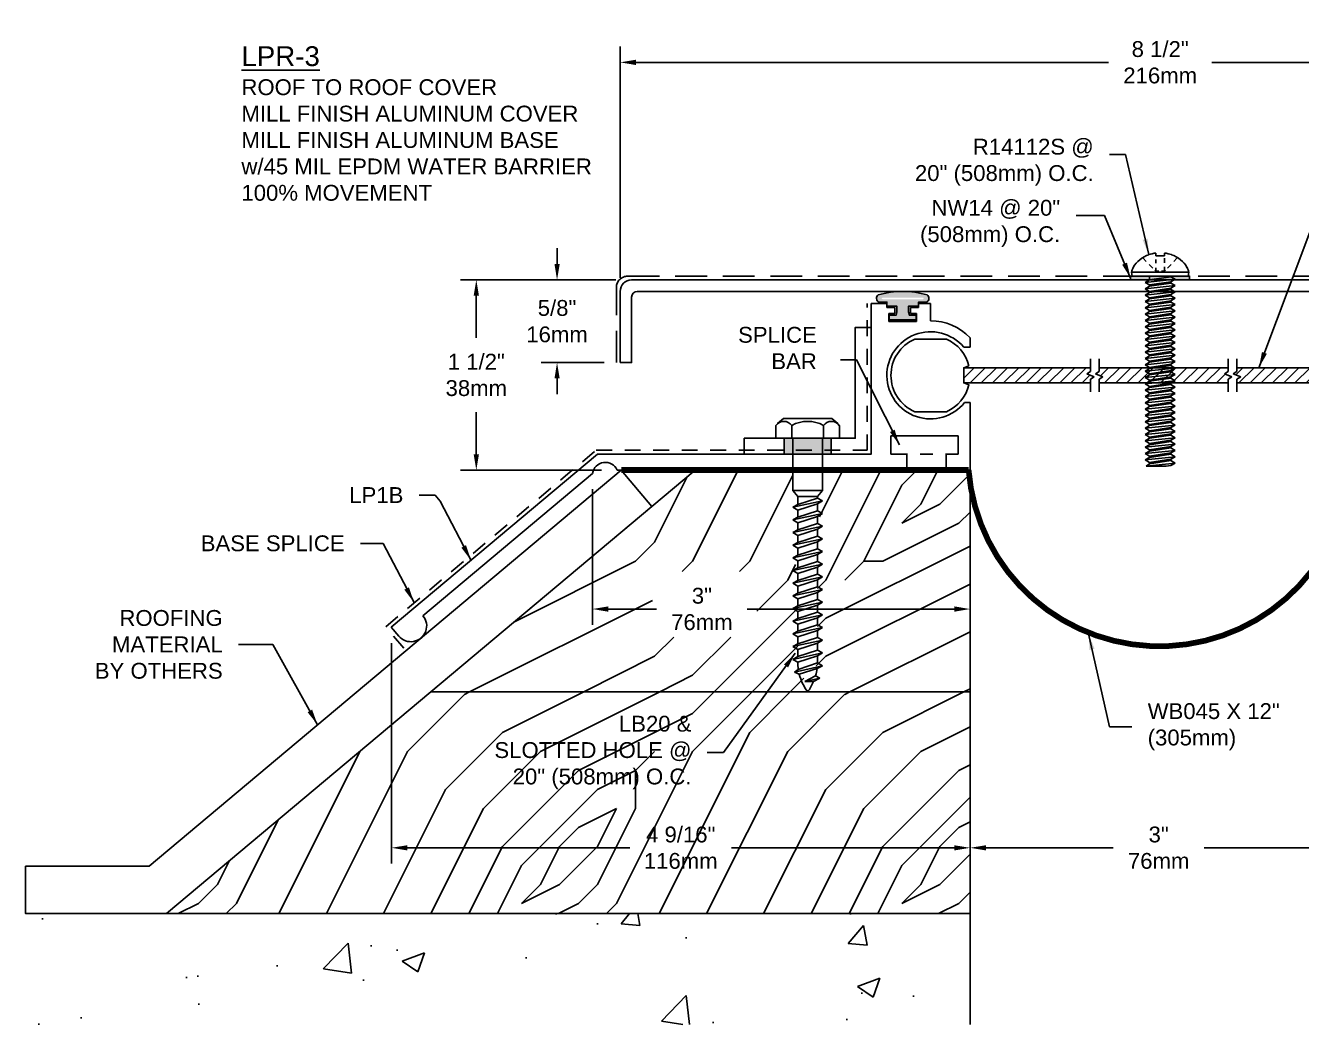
# Model space of a CAD drawing. Header units: inches. Extents: x -0.5 to 39, y 2.5 to 10.4.
# Drawn here: x -0.51 to 9.56, y 2.5 to 10.38 of the extents above; entities that cross this region are included whole.
import ezdxf

# ---------------------------------------------------------------- set-up
doc = ezdxf.new("R2010")
doc.units = ezdxf.units.IN
doc.header["$MEASUREMENT"] = 0
doc.linetypes.add('DASHED2', pattern=[0.375, 0.25, -0.125])
for name, color, linetype in [('ANCHORS', 4, 'Continuous'), ('CONDITIONS', 1, 'Continuous'), ('DIMENSIONS', 3, 'Continuous'), ('FILLERS', 2, 'Continuous'), ('METALS', 7, 'Continuous'), ('TEXT', 2, 'Continuous')]:
    doc.layers.add(name, color=color, linetype=linetype)
doc.styles.add('ARIAL', font='arial.ttf')
doc.dimstyles.new('Arial', dxfattribs={"dimtxt": 0.125, "dimasz": 0.125, "dimexe": 0.125, "dimexo": 0.125, "dimgap": 0.125, "dimtad": 0, "dimtih": 1, "dimtoh": 1, "dimdec": 4, "dimzin": 3, "dimdsep": 46, "dimlunit": 4, "dimtxsty": 'ARIAL', "dimcen": 0.125, "dimadec": 0, "dimazin": 0, "dimtfac": 1, "dimtdec": 4, "dimtofl": 0, "dimtmove": 0, "dimatfit": 3, "dimfxl": 0, "dimfrac": 2, "dimtolj": 1, "dimtzin": 0, "dimarcsym": 0})
pattern_1 = [(0, (0.1, 0.15), (3, 3), [0.15, -2.85]), (90, (1.3, 1.2), (-3, 3), [0.3, -2.7]), (45, (0.7, 0.9), (3e-16, 3), [0.2121, -0.6363, 0.2121, -0.4242, 1.485, -1.27294]), (45, (-0.05, 0), (3e-16, 3), [0.21213, -0.42426, 0.21213, -3.39412]), (45, (1, 0.3), (3e-16, 3), [0.2121, -4.0305]), (45, (1.3, 0.15), (3e-16, 3), [0.2121, -4.0305]), (45, (0.85, 0.45), (3e-16, 3), [0.2121, -4.0305]), (45, (0.7, 0.6), (3e-16, 3), [0.42426, -3.8184]), (45, (1.45, 2.85), (3e-16, 3), [0.4243, -3.8184]), (45, (0.4, 0.75), (3e-16, 3), [0.8485, -3.3941]), (45, (0.25, 0.9), (3e-16, 3), [0.8485, -3.3941]), (45, (2.2, 1.8), (3e-16, 3), [0.8485, -3.3941]), (45, (0.1, 1.2), (3e-16, 3), [0.6364, -3.60624]), (45, (-0.5, 1.65), (3e-16, 3), [0.6364, -3.60624]), (45, (-0.2, 1.35), (3e-16, 3), [0.6364, -3.60624]), (45, (1.75, 2.25), (3e-16, 3), [1.0607, -3.182]), (45, (1.45, 2.4), (3e-16, 3), [1.06066, -3.182]), (45, (1.75, 1.65), (3e-16, 3), [1.4849, -2.7577]), (26.565, (0.4, 0.45), (3, 1e-09), [0.3354, -6.3728]), (26.565, (1, 1.35), (3, 1e-09), [0.3354, -6.3728]), (26.565, (0.85, 1.05), (3, 1e-09), [0.3354, -6.3728]), (26.565, (0.25, 0.15), (3, 1e-09), [0.6708, -6.0374]), (26.565, (0.85, 1.5), (3, 1e-09), [1.00623, -5.702]), (26.565, (0.55, 1.65), (3, 1e-09), [1.34164, -5.36656]), (26.565, (0.25, 1.8), (3, 1e-09), [1.34164, -5.36656]), (26.565, (-0.2, 2.7), (3, 1e-09), [1.34164, -5.36656]), (26.565, (-0.2, 2.4), (3, 1e-09), [1.67705, -5.03115]), (26.565, (-0.05, 2.1), (3, 1e-09), [1.67705, -5.03115]), (63.435, (1, 0.9), (2e-10, 3), [0.3354, -6.3728]), (63.435, (0.55, 0.6), (2e-10, 3), [0.3354, -6.3728]), (63.435, (0.1, 0.15), (2e-10, 3), [0.6708, -6.0374]), (63.435, (1, 0.6), (2e-10, 3), [0.6708, -6.0374]), (63.435, (-0.2, 0), (2e-10, 3), [1.00623, -5.702]), (63.435, (-0.5, 0), (2e-10, 3), [1.34164, -5.36656]), (63.435, (2.2, 0.15), (2e-10, 3), [1.34164, -5.36656]), (63.435, (1.15, 0.45), (2e-10, 3), [1.34164, -5.36656]), (63.435, (1.75, 0.15), (2e-10, 3), [1.67705, -5.03115]), (63.435, (1.45, 0.3), (2e-10, 3), [1.67705, -5.03115])]

# ---------------------------------------------------------------- blocks, each defined once
blk = doc.blocks.new('*D0')
at = {"layer": 'Defpoints', "color": 0}
for p in [(4.27, 8.372), (3.045, 6.872), (4.157, 6.872)]:
    blk.add_point(p, dxfattribs=at)
at = {"layer": 'DIMENSIONS', "color": 0, "lineweight": -2}
for p, q in [((4.145, 8.372), (2.92, 8.372)), ((3.045, 8.247), (3.045, 7.916)), ((3.045, 6.997), (3.045, 7.328)), ((4.032, 6.872), (2.92, 6.872))]:
    blk.add_line(p, q, dxfattribs=at)
at = {"layer": 'DIMENSIONS', "color": 0}
for points in [[(3.024, 8.247), (3.066, 8.247), (3.045, 8.372)], [(3.024, 6.997), (3.066, 6.997), (3.045, 6.872)]]:
    blk.add_solid(points, dxfattribs=at)
at = {"layer": 'DIMENSIONS', "color": 0, "insert": (3.045, 7.622), "char_height": 0.125, "attachment_point": 5, "style": 'ARIAL'}
blk.add_mtext('\\A1;1 1/2"\\P38mm', dxfattribs=at)
blk = doc.blocks.new('*D1')
at = {"layer": 'Defpoints', "color": 0}
for p in [(4.27, 8.372), (3.682, 7.72), (4.18, 7.72)]:
    blk.add_point(p, dxfattribs=at)
at = {"layer": 'DIMENSIONS', "color": 0, "lineweight": -2}
for p, q in [((3.682, 8.497), (3.682, 8.622)), ((4.145, 8.372), (3.557, 8.372)), ((4.055, 7.72), (3.557, 7.72)), ((3.682, 7.595), (3.682, 7.47))]:
    blk.add_line(p, q, dxfattribs=at)
at = {"layer": 'DIMENSIONS', "color": 0}
for points in [[(3.662, 8.497), (3.703, 8.497), (3.682, 8.372)], [(3.662, 7.595), (3.703, 7.595), (3.682, 7.72)]]:
    blk.add_solid(points, dxfattribs=at)
at = {"layer": 'DIMENSIONS', "color": 0, "insert": (3.682, 8.046), "char_height": 0.125, "attachment_point": 5, "style": 'ARIAL'}
blk.add_mtext('\\A1;5/8"\\P16mm', dxfattribs=at)
blk = doc.blocks.new('*D2')
at = {"layer": 'Defpoints', "color": 0}
for p in [(9.941, 3.891), (6.941, 3.54), (9.941, 3.54)]:
    blk.add_point(p, dxfattribs=at)
at = {"layer": 'DIMENSIONS', "color": 0, "lineweight": -2}
for p, q in [((6.941, 3.665), (6.941, 4.016)), ((9.941, 3.665), (9.941, 4.016)), ((7.066, 3.891), (8.071, 3.891)), ((9.816, 3.891), (8.787, 3.891))]:
    blk.add_line(p, q, dxfattribs=at)
at = {"layer": 'DIMENSIONS', "color": 0}
for points in [[(7.066, 3.911), (7.066, 3.87), (6.941, 3.891)], [(9.816, 3.911), (9.816, 3.87), (9.941, 3.891)]]:
    blk.add_solid(points, dxfattribs=at)
at = {"layer": 'DIMENSIONS', "color": 0, "insert": (8.429, 3.891), "char_height": 0.125, "attachment_point": 5, "style": 'ARIAL'}
blk.add_mtext('\\A1;3"\\P76mm', dxfattribs=at)
blk = doc.blocks.new('NW14')
blk.add_hatch(color=256).paths.add_polyline_path([(0.2325, -0.03), (0.2325, 0), (-0.2325, 0), (-0.2325, -0.03)])
blk.add_lwpolyline([(-0.2325, -0.03), (0.2325, -0.03), (0.2325, 0), (-0.2325, 0)], close=True)
blk = doc.blocks.new('LB20')
for p, q in [((-0.25, 0.102), (-0.25, 0)), ((-0.19, 0.156), (-0.238, 0.116)), ((-0.19, 0.156), (0.19, 0.156)), ((-0.125, 0), (-0.125, 0.102)), ((0.125, 0), (0.125, 0.102)), ((0.19, 0.156), (0.238, 0.116)), ((0.25, 0.102), (0.25, 0)), ((-0.25, 0), (0.25, 0)), ((-0.117, -0.412), (-0.117, 0)), ((0.117, -0.412), (0.117, 0)), ((-0.078, -0.458), (-0.117, -0.412)), ((0.117, -0.412), (-0.117, -0.412)), ((0.117, -0.494), (-0.117, -0.544)), ((-0.078, -0.521), (-0.078, -0.458)), ((-0.078, -0.458), (0.078, -0.458)), ((-0.078, -0.521), (0.078, -0.471)), ((0.078, -0.458), (0.117, -0.412)), ((0.078, -0.471), (0.078, -0.458)), ((0.117, -0.494), (0.078, -0.471)), ((0.117, -0.494), (0.078, -0.516)), ((-0.117, -0.544), (-0.078, -0.521)), ((-0.117, -0.544), (-0.078, -0.566)), ((0.117, -0.594), (-0.117, -0.644)), ((-0.078, -0.566), (0.078, -0.516)), ((-0.078, -0.621), (-0.078, -0.566)), ((-0.078, -0.621), (0.078, -0.571)), ((0.078, -0.571), (0.078, -0.516)), ((0.117, -0.594), (0.078, -0.571)), ((0.117, -0.594), (0.078, -0.616)), ((-0.117, -0.644), (-0.078, -0.621)), ((-0.117, -0.644), (-0.078, -0.666)), ((0.117, -0.694), (-0.117, -0.744)), ((-0.078, -0.666), (0.078, -0.616)), ((-0.078, -0.721), (-0.078, -0.666)), ((-0.078, -0.721), (0.078, -0.671)), ((0.078, -0.671), (0.078, -0.616)), ((0.117, -0.694), (0.078, -0.671)), ((0.117, -0.694), (0.078, -0.716)), ((-0.117, -0.744), (-0.078, -0.721)), ((-0.117, -0.744), (-0.078, -0.766)), ((0.117, -0.794), (-0.117, -0.844)), ((-0.078, -0.766), (0.078, -0.716)), ((-0.078, -0.821), (-0.078, -0.766)), ((-0.078, -0.821), (0.078, -0.771)), ((0.078, -0.771), (0.078, -0.716)), ((0.117, -0.794), (0.078, -0.771)), ((0.117, -0.794), (0.078, -0.816)), ((-0.117, -0.844), (-0.078, -0.821)), ((-0.117, -0.844), (-0.078, -0.866)), ((0.117, -0.894), (-0.117, -0.944)), ((-0.078, -0.866), (0.078, -0.816)), ((-0.078, -0.921), (-0.078, -0.866)), ((-0.078, -0.921), (0.078, -0.871)), ((0.078, -0.871), (0.078, -0.816)), ((0.117, -0.894), (0.078, -0.871)), ((0.117, -0.894), (0.078, -0.916)), ((-0.117, -0.944), (-0.078, -0.921)), ((-0.117, -0.944), (-0.078, -0.966)), ((0.117, -0.994), (-0.117, -1.044)), ((-0.078, -0.966), (0.078, -0.916)), ((-0.078, -1.021), (-0.078, -0.966)), ((-0.078, -1.021), (0.078, -0.971)), ((0.078, -0.971), (0.078, -0.916)), ((0.117, -0.994), (0.078, -0.971)), ((0.117, -0.994), (0.078, -1.016)), ((-0.117, -1.044), (-0.078, -1.021)), ((-0.117, -1.044), (-0.078, -1.066)), ((0.117, -1.094), (-0.117, -1.144)), ((-0.078, -1.066), (0.078, -1.016)), ((-0.078, -1.121), (-0.078, -1.066)), ((-0.078, -1.121), (0.078, -1.071)), ((0.078, -1.071), (0.078, -1.016)), ((0.117, -1.094), (0.078, -1.071)), ((0.117, -1.094), (0.078, -1.116)), ((-0.117, -1.144), (-0.078, -1.121)), ((-0.117, -1.144), (-0.078, -1.166)), ((0.117, -1.194), (-0.117, -1.244)), ((-0.078, -1.166), (0.078, -1.116)), ((-0.078, -1.221), (-0.078, -1.166)), ((-0.078, -1.221), (0.078, -1.171)), ((0.078, -1.171), (0.078, -1.116)), ((0.117, -1.194), (0.078, -1.171)), ((0.117, -1.194), (0.078, -1.216)), ((-0.117, -1.244), (-0.078, -1.221)), ((-0.117, -1.244), (-0.078, -1.266)), ((0.117, -1.294), (-0.117, -1.344)), ((-0.078, -1.266), (0.078, -1.216)), ((-0.078, -1.321), (-0.078, -1.266)), ((-0.078, -1.321), (0.078, -1.271)), ((0.078, -1.271), (0.078, -1.216)), ((0.117, -1.294), (0.078, -1.271)), ((0.117, -1.294), (0.078, -1.316)), ((-0.117, -1.344), (-0.078, -1.321)), ((-0.117, -1.344), (-0.078, -1.366)), ((0.117, -1.394), (-0.117, -1.444)), ((-0.078, -1.366), (0.078, -1.316)), ((-0.078, -1.421), (-0.078, -1.366)), ((-0.078, -1.421), (0.078, -1.371)), ((0.078, -1.371), (0.078, -1.316)), ((0.117, -1.394), (0.078, -1.371)), ((0.117, -1.394), (0.078, -1.416)), ((-0.117, -1.444), (-0.078, -1.421)), ((-0.117, -1.444), (-0.078, -1.466)), ((0.117, -1.494), (-0.117, -1.544)), ((-0.078, -1.466), (0.078, -1.416)), ((-0.078, -1.521), (-0.078, -1.466)), ((-0.078, -1.521), (0.078, -1.471)), ((0.078, -1.471), (0.078, -1.416)), ((0.117, -1.494), (0.078, -1.471)), ((0.117, -1.494), (0.078, -1.516)), ((-0.117, -1.544), (-0.078, -1.521)), ((-0.117, -1.544), (-0.078, -1.566)), ((0.117, -1.594), (-0.117, -1.644)), ((-0.078, -1.566), (0.078, -1.516)), ((-0.078, -1.621), (-0.078, -1.566)), ((-0.078, -1.621), (0.078, -1.571)), ((0.078, -1.571), (0.078, -1.516)), ((0.117, -1.594), (0.078, -1.571)), ((0.117, -1.594), (0.078, -1.616)), ((-0.117, -1.644), (-0.078, -1.621)), ((-0.117, -1.644), (-0.078, -1.666)), ((0.117, -1.694), (-0.117, -1.744)), ((-0.078, -1.666), (0.078, -1.616)), ((-0.078, -1.721), (-0.078, -1.666)), ((-0.078, -1.721), (0.078, -1.671)), ((0.078, -1.671), (0.078, -1.616)), ((0.117, -1.694), (0.078, -1.671)), ((0.117, -1.694), (0.078, -1.716)), ((-0.117, -1.744), (-0.078, -1.721)), ((-0.117, -1.744), (-0.078, -1.766)), ((0.117, -1.794), (-0.105, -1.844)), ((-0.078, -1.766), (0.078, -1.716)), ((-0.074, -1.823), (0.078, -1.771)), ((0.117, -1.794), (0.075, -1.817)), ((0.078, -1.766), (0.078, -1.716)), ((0.117, -1.794), (0.078, -1.771)), ((-0.105, -1.844), (-0.074, -1.823)), ((-0.105, -1.844), (-0.066, -1.862)), ((-0.066, -1.862), (0.075, -1.817)), ((-0.022, -1.918), (0.063, -1.874)), ((0.096, -1.893), (-0.022, -1.918)), ((0.096, -1.893), (0.047, -1.92)), ((0.096, -1.893), (0.063, -1.874)), ((-0.022, -1.918), (0.047, -1.92))]:
    blk.add_line(p, q)
for centre, radius, start, end in [((-0.188, 0.057), 0.077, 35.7751, 144.2249), ((0, -0.126), 0.26, 61.2813, 118.7187), ((0.187, 0.057), 0.077, 35.7751, 144.2249), ((0.311, -1.766), 0.389, 180, 188.3837), ((-0.311, -1.766), 0.389, 359.2771, 0), ((0.311, -1.766), 0.389, 194.3207, 216.9667), ((-0.311, -1.766), 0.389, 343.9655, 352.4485), ((-0.311, -1.766), 0.389, 323.0333, 336.7752)]:
    blk.add_arc(centre, radius, start, end)
blk = doc.blocks.new('A$CD336')
for p, q in [((3.921, 2.673), (3.796, 2.673)), ((3.796, 2.673), (3.796, 1.485)), ((3.921, 2.673), (3.921, 2.642)), ((3.983, 2.642), (3.921, 2.642)), ((3.983, 2.642), (3.983, 2.595)), ((4.108, 2.642), (4.108, 2.595)), ((4.171, 2.642), (4.108, 2.642)), ((4.171, 2.673), (4.171, 2.642)), ((4.265, 2.673), (4.171, 2.673)), ((4.265, 2.538), (4.265, 2.673)), ((3.983, 2.595), (3.937, 2.595)), ((3.937, 2.595), (3.937, 2.533)), ((4.155, 2.533), (3.937, 2.533)), ((4.155, 2.595), (4.108, 2.595)), ((4.155, 2.595), (4.155, 2.533)), ((4.527, 2.33), (4.577, 2.33)), ((4.577, 2.33), (4.577, 2.404)), ((4.534, 1.893), (4.577, 1.893)), ((4.577, 1.36), (4.577, 1.893)), ((3.953, 1.485), (3.953, 1.63)), ((3.953, 1.63), (4.484, 1.63)), ((4.484, 1.485), (4.484, 1.63)), ((0.011, 0.119), (1.639, 1.485)), ((1.639, 1.485), (3.796, 1.485)), ((3.953, 1.485), (4.078, 1.485)), ((4.078, 1.36), (4.078, 1.485)), ((4.389, 1.485), (4.484, 1.485)), ((4.389, 1.36), (4.389, 1.485)), ((0.26, 0.21), (1.598, 1.333)), ((1.794, 1.36), (4.078, 1.36)), ((4.389, 1.36), (4.577, 1.36)), ((0.011, 0.119), (0.069, 0.05))]:
    blk.add_line(p, q)
for centre, radius, start, end in [((4.265, 2.107), 0.431, 43.6228, 90), ((4.265, 2.107), 0.344, 40.4102, 321.5309), ((1.7, 1.317), 0.103, 24.6753, 170.7749), ((0.165, 0.13), 0.125, 220, 40)]:
    blk.add_arc(centre, radius, start, end)
blk = doc.blocks.new('LP1B')
blk.add_blockref('A$CD336', (-4.265, -2.107))
blk = doc.blocks.new('SA18')
blk.add_lwpolyline([(-1, 0.125), (-0.125, 0.125), (-0.125, 1), (0, 1), (0, 0), (-1, 0)], close=True)
blk = doc.blocks.new('*D8')
at = {"layer": 'Defpoints', "color": 0}
for p in [(2.375, 5.631), (6.941, 4.21), (6.941, 3.891)]:
    blk.add_point(p, dxfattribs=at)
at = {"layer": 'DIMENSIONS', "color": 0, "lineweight": -2}
for p, q in [((2.375, 5.506), (2.375, 3.766)), ((6.941, 4.085), (6.941, 3.766)), ((2.5, 3.891), (4.257, 3.891)), ((6.816, 3.891), (5.059, 3.891))]:
    blk.add_line(p, q, dxfattribs=at)
at = {"layer": 'DIMENSIONS', "color": 0}
for points in [[(2.5, 3.911), (2.5, 3.87), (2.375, 3.891)], [(6.816, 3.911), (6.816, 3.87), (6.941, 3.891)]]:
    blk.add_solid(points, dxfattribs=at)
at = {"layer": 'DIMENSIONS', "color": 0, "insert": (4.658, 3.891), "char_height": 0.125, "attachment_point": 5, "style": 'ARIAL'}
blk.add_mtext('\\A1;4 9/16"\\P116mm', dxfattribs=at)
blk = doc.blocks.new('*D11')
at = {"layer": 'Defpoints', "color": 0}
for p in [(6.941, 6.872), (3.962, 6.846), (6.941, 5.775)]:
    blk.add_point(p, dxfattribs=at)
at = {"layer": 'DIMENSIONS', "color": 0, "lineweight": -2}
for p, q in [((6.941, 6.747), (6.941, 5.65)), ((3.962, 6.721), (3.962, 5.65)), ((4.087, 5.775), (4.467, 5.775)), ((6.816, 5.775), (5.183, 5.775))]:
    blk.add_line(p, q, dxfattribs=at)
at = {"layer": 'DIMENSIONS', "color": 0}
for points in [[(4.087, 5.796), (4.087, 5.754), (3.962, 5.775)], [(6.816, 5.796), (6.816, 5.754), (6.941, 5.775)]]:
    blk.add_solid(points, dxfattribs=at)
at = {"layer": 'DIMENSIONS', "color": 0, "insert": (4.825, 5.775), "char_height": 0.125, "attachment_point": 5, "style": 'ARIAL'}
blk.add_mtext('\\A1;3"\\P76mm', dxfattribs=at)
blk = doc.blocks.new('*D15')
at = {"layer": 'Defpoints', "color": 0}
for p in [(12.68, 10.089), (4.18, 8.265), (12.68, 8.212)]:
    blk.add_point(p, dxfattribs=at)
at = {"layer": 'DIMENSIONS', "color": 0, "lineweight": -2}
for p, q in [((4.18, 8.39), (4.18, 10.214)), ((12.68, 8.337), (12.68, 10.214)), ((4.305, 10.089), (8.033, 10.089)), ((12.555, 10.089), (8.849, 10.089))]:
    blk.add_line(p, q, dxfattribs=at)
at = {"layer": 'DIMENSIONS', "color": 0}
for points in [[(4.305, 10.11), (4.305, 10.068), (4.18, 10.089)], [(12.555, 10.11), (12.555, 10.068), (12.68, 10.089)]]:
    blk.add_solid(points, dxfattribs=at)
at = {"layer": 'DIMENSIONS', "color": 0, "insert": (8.441, 10.089), "char_height": 0.125, "attachment_point": 5, "style": 'ARIAL'}
blk.add_mtext('\\A1;8 1/2"\\P216mm', dxfattribs=at)
blk = doc.blocks.new('V3RforCM')
h = blk.add_hatch(color=256)
h.paths.add_polyline_path([(6.209, 8.255, 0.579646), (6.213, 8.198), (6.276, 8.198), (6.276, 8.167), (6.355, 8.167), (6.355, 8.12), (6.349, 8.094), (6.294, 8.094), (6.294, 8.059), (6.509, 8.059), (6.509, 8.094), (6.454, 8.094), (6.448, 8.12), (6.448, 8.167), (6.526, 8.167), (6.526, 8.198), (6.59, 8.198, 0.579646), (6.594, 8.255, 0.144656)])
edge = h.paths.add_edge_path(flags=16)
edge.add_spline(control_points=[(6.246, 8.22), (6.245, 8.22), (6.2, 8.241), (6.298, 8.232), (6.401, 8.233)], knot_values=[0.028497, 0.028497, 0.028497, 0.028497, 0.032831, 0.201023, 0.201023, 0.201023, 0.201023], degree=3, periodic=0)
edge.add_spline(control_points=[(6.401, 8.233), (6.505, 8.232), (6.603, 8.241), (6.558, 8.22), (6.557, 8.22)], knot_values=[0.028497, 0.028497, 0.028497, 0.028497, 0.196688, 0.201023, 0.201023, 0.201023, 0.201023], degree=3, periodic=0)
edge.add_line((6.557, 8.22), (6.246, 8.22))
blk.add_lwpolyline([(6.594, 8.255, 0.144656), (6.209, 8.255, 0.579646), (6.213, 8.198), (6.276, 8.198), (6.276, 8.167), (6.355, 8.167), (6.355, 8.12), (6.349, 8.094), (6.294, 8.094), (6.294, 8.059), (6.509, 8.059), (6.509, 8.094), (6.454, 8.094), (6.448, 8.12), (6.448, 8.167), (6.526, 8.167), (6.526, 8.198), (6.59, 8.198, 0.579646)], format="xyb", close=True)
blk = doc.blocks.new('SB8')
h = blk.add_hatch()
h.set_pattern_fill('ANSI31', color=256, scale=0.5, style=0)
h.paths.add_polyline_path([(10.933, 12.34), (10.933, 12.46), (9.547, 12.46), (9.547, 12.43), (9.518, 12.411), (9.576, 12.389), (9.547, 12.37), (9.547, 12.34)])
h.paths.add_polyline_path([(8.46, 12.46), (8.46, 12.43), (8.431, 12.411), (8.489, 12.389), (8.46, 12.37), (8.46, 12.34), (9.477, 12.34), (9.477, 12.37), (9.506, 12.389), (9.448, 12.411), (9.477, 12.43), (9.477, 12.46)])
h.paths.add_polyline_path([(8.361, 12.411), (8.39, 12.43), (8.39, 12.46), (7.391, 12.46), (7.391, 12.34), (8.39, 12.34), (8.39, 12.37), (8.419, 12.389)])
for p, q in [((8.39, 12.53), (8.39, 12.43)), ((8.46, 12.53), (8.46, 12.43)), ((9.477, 12.53), (9.477, 12.43)), ((9.547, 12.53), (9.547, 12.43)), ((8.39, 12.43), (8.361, 12.411)), ((8.419, 12.389), (8.361, 12.411)), ((8.39, 12.37), (8.419, 12.389)), ((8.46, 12.43), (8.431, 12.411)), ((8.489, 12.389), (8.431, 12.411)), ((8.46, 12.37), (8.489, 12.389)), ((9.477, 12.43), (9.448, 12.411)), ((9.506, 12.389), (9.448, 12.411)), ((9.477, 12.37), (9.506, 12.389)), ((9.547, 12.43), (9.518, 12.411)), ((9.576, 12.389), (9.518, 12.411)), ((9.547, 12.37), (9.576, 12.389)), ((8.39, 12.37), (8.39, 12.27)), ((8.46, 12.37), (8.46, 12.27)), ((9.477, 12.37), (9.477, 12.27)), ((9.547, 12.37), (9.547, 12.27))]:
    blk.add_line(p, q)
for points in [[(7.432, 12.474, 0.233897), (7.254, 12.686), (7.004, 12.686, 0.654654), (7.004, 12.113), (7.254, 12.113, 0.233897), (7.432, 12.325), (7.391, 12.34), (7.391, 12.46)], [(10.933, 12.474), (10.425, 12.474, -0.233897), (10.604, 12.686), (10.854, 12.686, -0.654654), (10.854, 12.113), (10.604, 12.113, -0.233897), (10.425, 12.325), (10.933, 12.325)]]:
    blk.add_lwpolyline(points, format="xyb", close=True)
for points in [[(7.391, 12.46), (8.39, 12.46)], [(8.46, 12.46), (9.477, 12.46)], [(9.547, 12.46), (10.933, 12.46), (10.933, 12.34), (9.547, 12.34)], [(8.39, 12.34), (7.391, 12.34)], [(9.477, 12.34), (8.46, 12.34)]]:
    blk.add_lwpolyline(points)
blk = doc.blocks.new('R14112')
for p, q in [((-0.109, 0.116), (-0.133, 0.141)), ((-0.034, 0.161), (-0.034, 0.182)), ((-0.034, 0.161), (0.034, 0.161)), ((-0.034, 0.103), (-0.034, 0.131)), ((0.034, 0.161), (0.034, 0.182)), ((0.034, 0.106), (0.034, 0.142)), ((0.109, 0.116), (0.133, 0.141)), ((-0.226, 0.031), (0.226, 0.031)), ((-0.226, 0.031), (-0.22, 0)), ((-0.22, 0), (0.22, 0)), ((-0.057, 0.062), (-0.086, 0.092)), ((-0.085, 0), (-0.085, -0.03)), ((-0.034, 0.038), (-0.042, 0.046)), ((-0.034, 0.038), (-0.034, 0.065)), ((-0.034, 0.038), (-0.01, 0.038)), ((0.01, 0.038), (0.034, 0.038)), ((0.034, 0.038), (0.034, 0.073)), ((0.034, 0.038), (0.042, 0.046)), ((0.057, 0.062), (0.086, 0.092)), ((0.085, 0), (0.085, -0.005)), ((0.226, 0.031), (0.22, 0)), ((-0.119, -0.05), (0.119, -0.025)), ((-0.119, -0.05), (-0.085, -0.03)), ((-0.119, -0.05), (-0.085, -0.07)), ((-0.119, -0.1), (0.119, -0.075)), ((-0.119, -0.1), (-0.085, -0.08)), ((-0.119, -0.1), (-0.085, -0.12)), ((-0.085, -0.03), (0.085, -0.005)), ((-0.085, -0.07), (0.085, -0.045)), ((-0.085, -0.08), (0.085, -0.055)), ((-0.085, -0.07), (-0.085, -0.08)), ((-0.085, -0.12), (0.085, -0.095)), ((0.119, -0.025), (0.085, -0.005)), ((0.119, -0.025), (0.085, -0.045)), ((0.085, -0.045), (0.085, -0.055)), ((0.119, -0.075), (0.085, -0.055)), ((0.119, -0.075), (0.085, -0.095)), ((0.085, -0.095), (0.085, -0.105)), ((-0.119, -0.15), (0.119, -0.125)), ((-0.119, -0.15), (-0.085, -0.13)), ((-0.119, -0.15), (-0.085, -0.17)), ((-0.119, -0.2), (0.119, -0.175)), ((-0.119, -0.2), (-0.085, -0.18)), ((-0.119, -0.2), (-0.085, -0.22)), ((-0.085, -0.13), (0.085, -0.105)), ((-0.085, -0.12), (-0.085, -0.13)), ((-0.085, -0.17), (0.085, -0.145)), ((-0.085, -0.18), (0.085, -0.155)), ((-0.085, -0.17), (-0.085, -0.18)), ((-0.085, -0.22), (0.085, -0.195)), ((0.119, -0.125), (0.085, -0.105)), ((0.119, -0.125), (0.085, -0.145)), ((0.085, -0.145), (0.085, -0.155)), ((0.119, -0.175), (0.085, -0.155)), ((0.119, -0.175), (0.085, -0.195)), ((0.085, -0.195), (0.085, -0.205)), ((-0.119, -0.25), (0.119, -0.225)), ((-0.119, -0.25), (-0.085, -0.23)), ((-0.119, -0.25), (-0.085, -0.27)), ((-0.119, -0.3), (0.119, -0.275)), ((-0.119, -0.3), (-0.085, -0.28)), ((-0.119, -0.3), (-0.085, -0.32)), ((-0.085, -0.23), (0.085, -0.205)), ((-0.085, -0.22), (-0.085, -0.23)), ((-0.085, -0.27), (0.085, -0.245)), ((-0.085, -0.28), (0.085, -0.255)), ((-0.085, -0.27), (-0.085, -0.28)), ((-0.085, -0.32), (0.085, -0.295)), ((0.119, -0.225), (0.085, -0.205)), ((0.119, -0.225), (0.085, -0.245)), ((0.085, -0.245), (0.085, -0.255)), ((0.119, -0.275), (0.085, -0.255)), ((0.119, -0.275), (0.085, -0.295)), ((0.085, -0.295), (0.085, -0.305)), ((-0.119, -0.35), (0.119, -0.325)), ((-0.119, -0.35), (-0.085, -0.33)), ((-0.119, -0.35), (-0.085, -0.37)), ((-0.119, -0.4), (0.119, -0.375)), ((-0.119, -0.4), (-0.085, -0.38)), ((-0.119, -0.4), (-0.085, -0.42)), ((-0.085, -0.33), (0.085, -0.305)), ((-0.085, -0.32), (-0.085, -0.33)), ((-0.085, -0.37), (0.085, -0.345)), ((-0.085, -0.38), (0.085, -0.355)), ((-0.085, -0.37), (-0.085, -0.38)), ((-0.085, -0.42), (0.085, -0.395)), ((0.119, -0.325), (0.085, -0.305)), ((0.119, -0.325), (0.085, -0.345)), ((0.085, -0.345), (0.085, -0.355)), ((0.119, -0.375), (0.085, -0.355)), ((0.119, -0.375), (0.085, -0.395)), ((0.085, -0.395), (0.085, -0.405)), ((-0.119, -0.45), (0.119, -0.425)), ((-0.119, -0.45), (-0.085, -0.43)), ((-0.119, -0.45), (-0.085, -0.47)), ((-0.119, -0.5), (0.119, -0.475)), ((-0.119, -0.5), (-0.085, -0.48)), ((-0.119, -0.5), (-0.085, -0.52)), ((-0.085, -0.43), (0.085, -0.405)), ((-0.085, -0.42), (-0.085, -0.43)), ((-0.085, -0.47), (0.085, -0.445)), ((-0.085, -0.48), (0.085, -0.455)), ((-0.085, -0.47), (-0.085, -0.48)), ((-0.085, -0.52), (0.085, -0.495)), ((0.119, -0.425), (0.085, -0.405)), ((0.119, -0.425), (0.085, -0.445)), ((0.085, -0.445), (0.085, -0.455)), ((0.119, -0.475), (0.085, -0.455)), ((0.119, -0.475), (0.085, -0.495)), ((0.085, -0.495), (0.085, -0.505)), ((-0.119, -0.55), (0.119, -0.525)), ((-0.119, -0.55), (-0.085, -0.53)), ((-0.119, -0.55), (-0.085, -0.57)), ((-0.119, -0.6), (0.119, -0.575)), ((-0.119, -0.6), (-0.085, -0.58)), ((-0.119, -0.6), (-0.085, -0.62)), ((-0.085, -0.53), (0.085, -0.505)), ((-0.085, -0.52), (-0.085, -0.53)), ((-0.085, -0.57), (0.085, -0.545)), ((-0.085, -0.58), (0.085, -0.555)), ((-0.085, -0.57), (-0.085, -0.58)), ((-0.085, -0.62), (0.085, -0.595)), ((0.119, -0.525), (0.085, -0.505)), ((0.119, -0.525), (0.085, -0.545)), ((0.085, -0.545), (0.085, -0.555)), ((0.119, -0.575), (0.085, -0.555)), ((0.119, -0.575), (0.085, -0.595)), ((0.085, -0.595), (0.085, -0.605)), ((-0.119, -0.65), (0.119, -0.625)), ((-0.119, -0.65), (-0.085, -0.63)), ((-0.119, -0.65), (-0.085, -0.67)), ((-0.119, -0.7), (0.119, -0.675)), ((-0.119, -0.7), (-0.085, -0.68)), ((-0.119, -0.7), (-0.085, -0.72)), ((-0.085, -0.63), (0.085, -0.605)), ((-0.085, -0.62), (-0.085, -0.63)), ((-0.085, -0.67), (0.085, -0.645)), ((-0.085, -0.68), (0.085, -0.655)), ((-0.085, -0.67), (-0.085, -0.68)), ((-0.085, -0.72), (0.085, -0.695)), ((0.119, -0.625), (0.085, -0.605)), ((0.119, -0.625), (0.085, -0.645)), ((0.085, -0.645), (0.085, -0.655)), ((0.119, -0.675), (0.085, -0.655)), ((0.119, -0.675), (0.085, -0.695)), ((0.085, -0.695), (0.085, -0.705)), ((-0.119, -0.75), (0.119, -0.725)), ((-0.119, -0.75), (-0.085, -0.73)), ((-0.119, -0.75), (-0.085, -0.77)), ((-0.119, -0.8), (0.119, -0.775)), ((-0.119, -0.8), (-0.085, -0.78)), ((-0.119, -0.8), (-0.085, -0.82)), ((-0.085, -0.73), (0.085, -0.705)), ((-0.085, -0.72), (-0.085, -0.73)), ((-0.085, -0.77), (0.085, -0.745)), ((-0.085, -0.78), (0.085, -0.755)), ((-0.085, -0.77), (-0.085, -0.78)), ((-0.085, -0.82), (0.085, -0.795)), ((-0.085, -0.83), (0.085, -0.805)), ((0.119, -0.725), (0.085, -0.705)), ((0.119, -0.725), (0.085, -0.745)), ((0.085, -0.745), (0.085, -0.755)), ((0.119, -0.775), (0.085, -0.755)), ((0.119, -0.775), (0.085, -0.795)), ((0.085, -0.795), (0.085, -0.805)), ((0.119, -0.825), (0.085, -0.805)), ((-0.119, -0.85), (0.119, -0.825)), ((-0.119, -0.85), (-0.085, -0.83)), ((-0.119, -0.85), (-0.085, -0.87)), ((-0.119, -0.9), (0.119, -0.875)), ((-0.119, -0.9), (-0.085, -0.88)), ((-0.119, -0.9), (-0.085, -0.92)), ((-0.085, -0.82), (-0.085, -0.83)), ((-0.085, -0.87), (0.085, -0.845)), ((-0.085, -0.88), (0.085, -0.855)), ((-0.085, -0.87), (-0.085, -0.88)), ((-0.085, -0.92), (0.085, -0.895)), ((-0.085, -0.93), (0.085, -0.905)), ((0.119, -0.825), (0.085, -0.845)), ((0.085, -0.845), (0.085, -0.855)), ((0.119, -0.875), (0.085, -0.855)), ((0.119, -0.875), (0.085, -0.895)), ((0.085, -0.895), (0.085, -0.905)), ((0.119, -0.925), (0.085, -0.905)), ((-0.119, -0.95), (0.119, -0.925)), ((-0.119, -0.95), (-0.085, -0.93)), ((-0.119, -0.95), (-0.085, -0.97)), ((-0.119, -1), (0.119, -0.975)), ((-0.119, -1), (-0.085, -0.98)), ((-0.119, -1), (-0.085, -1.02)), ((-0.085, -0.92), (-0.085, -0.93)), ((-0.085, -0.97), (0.085, -0.945)), ((-0.085, -0.98), (0.085, -0.955)), ((-0.085, -0.97), (-0.085, -0.98)), ((-0.085, -1.02), (0.085, -0.995)), ((-0.085, -1.03), (0.085, -1.005)), ((0.119, -0.925), (0.085, -0.945)), ((0.085, -0.945), (0.085, -0.955)), ((0.119, -0.975), (0.085, -0.955)), ((0.119, -0.975), (0.085, -0.995)), ((0.085, -0.995), (0.085, -1.005)), ((0.119, -1.025), (0.085, -1.005)), ((-0.119, -1.05), (0.119, -1.025)), ((-0.119, -1.05), (-0.085, -1.03)), ((-0.119, -1.05), (-0.085, -1.07)), ((-0.119, -1.1), (0.119, -1.075)), ((-0.119, -1.1), (-0.085, -1.08)), ((-0.119, -1.1), (-0.085, -1.12)), ((-0.085, -1.02), (-0.085, -1.03)), ((-0.085, -1.07), (0.085, -1.045)), ((-0.085, -1.08), (0.085, -1.055)), ((-0.085, -1.07), (-0.085, -1.08)), ((-0.085, -1.12), (0.085, -1.095)), ((-0.085, -1.13), (0.085, -1.105)), ((0.119, -1.025), (0.085, -1.045)), ((0.085, -1.045), (0.085, -1.055)), ((0.119, -1.075), (0.085, -1.055)), ((0.119, -1.075), (0.085, -1.095)), ((0.085, -1.095), (0.085, -1.105)), ((0.119, -1.125), (0.085, -1.105)), ((-0.119, -1.15), (0.119, -1.125)), ((-0.119, -1.15), (-0.085, -1.13)), ((-0.119, -1.15), (-0.085, -1.17)), ((-0.119, -1.2), (0.119, -1.175)), ((-0.119, -1.2), (-0.085, -1.18)), ((-0.119, -1.2), (-0.085, -1.22)), ((-0.085, -1.12), (-0.085, -1.13)), ((-0.085, -1.17), (0.085, -1.145)), ((-0.085, -1.18), (0.085, -1.155)), ((-0.085, -1.17), (-0.085, -1.18)), ((-0.085, -1.22), (0.085, -1.195)), ((-0.085, -1.23), (0.085, -1.205)), ((0.119, -1.125), (0.085, -1.145)), ((0.085, -1.145), (0.085, -1.155)), ((0.119, -1.175), (0.085, -1.155)), ((0.119, -1.175), (0.085, -1.195)), ((0.085, -1.195), (0.085, -1.205)), ((0.119, -1.225), (0.085, -1.205)), ((-0.119, -1.25), (0.119, -1.225)), ((-0.119, -1.25), (-0.085, -1.23)), ((-0.119, -1.25), (-0.085, -1.27)), ((-0.119, -1.3), (0.119, -1.275)), ((-0.119, -1.3), (-0.085, -1.28)), ((-0.119, -1.3), (-0.085, -1.32)), ((-0.085, -1.22), (-0.085, -1.23)), ((-0.085, -1.27), (0.085, -1.245)), ((-0.085, -1.28), (0.085, -1.255)), ((-0.085, -1.27), (-0.085, -1.28)), ((-0.085, -1.32), (0.085, -1.295)), ((-0.085, -1.33), (0.085, -1.305)), ((0.119, -1.225), (0.085, -1.245)), ((0.085, -1.245), (0.085, -1.255)), ((0.119, -1.275), (0.085, -1.255)), ((0.119, -1.275), (0.085, -1.295)), ((0.085, -1.295), (0.085, -1.305)), ((0.119, -1.325), (0.085, -1.305)), ((-0.119, -1.35), (0.119, -1.325)), ((-0.119, -1.35), (-0.085, -1.33)), ((-0.119, -1.35), (-0.085, -1.37)), ((-0.119, -1.4), (0.119, -1.375)), ((-0.119, -1.4), (-0.085, -1.38)), ((-0.119, -1.4), (-0.085, -1.42)), ((-0.085, -1.32), (-0.085, -1.33)), ((-0.085, -1.37), (0.085, -1.345)), ((-0.085, -1.38), (0.085, -1.355)), ((-0.085, -1.37), (-0.085, -1.38)), ((-0.085, -1.42), (0.085, -1.395)), ((-0.085, -1.43), (0.085, -1.405)), ((0.119, -1.325), (0.085, -1.345)), ((0.085, -1.345), (0.085, -1.355)), ((0.119, -1.375), (0.085, -1.355)), ((0.119, -1.375), (0.085, -1.395)), ((0.085, -1.395), (0.085, -1.405)), ((0.119, -1.425), (0.085, -1.405)), ((-0.119, -1.45), (0.119, -1.425)), ((-0.119, -1.45), (-0.085, -1.43)), ((-0.119, -1.45), (-0.085, -1.47)), ((-0.11, -1.5), (0.119, -1.475)), ((-0.11, -1.5), (-0.085, -1.48)), ((-0.11, -1.5), (0.048, -1.5)), ((-0.085, -1.42), (-0.085, -1.43)), ((-0.085, -1.47), (0.085, -1.445)), ((-0.085, -1.48), (0.085, -1.455)), ((-0.085, -1.47), (-0.085, -1.48)), ((0.048, -1.5), (0.085, -1.495)), ((0.119, -1.425), (0.085, -1.445)), ((0.085, -1.445), (0.085, -1.455)), ((0.119, -1.475), (0.085, -1.455)), ((0.119, -1.475), (0.085, -1.495))]:
    blk.add_line(p, q)
for centre, radius, start, end in [((-0.041, -0.02), 0.192, 128.7816, 152.7282), ((-0.016, -0.051), 0.232, 108.4084, 128.7816), ((0, -0.1), 0.284, 96.8718, 108.4084), ((0, -0.1), 0.284, 71.5916, 83.1282), ((0.016, -0.051), 0.232, 51.2184, 71.5916), ((0.041, -0.02), 0.192, 27.2718, 51.2184), ((-0.08, 0), 0.149, 152.7282, 167.9922), ((0.08, 0), 0.149, 12.0078, 27.2718)]:
    blk.add_arc(centre, radius, start, end)

msp = doc.modelspace()

# ---------------------------------------------------------------- hatches: boundary and pattern name
at = {"layer": 'CONDITIONS'}
h = msp.add_hatch(dxfattribs=at)
h.set_pattern_fill('WOODFACE', color=256, scale=3, style=0)
h.set_pattern_definition(pattern_1)
h.paths.add_polyline_path([(5.58143, 6.46101), (5.58143, 6.51591), (5.54237, 6.53846), (5.58143, 6.56101), (5.58143, 6.61591), (5.54237, 6.63846), (5.58143, 6.66101), (5.58143, 6.72423), (5.54237, 6.76988), (5.54237, 6.87219), (4.77146, 6.87219), (2.6859, 5.12219), (6.94056, 5.12219), (6.94056, 6.72641, -0.03639594), (6.92928, 6.87219), (5.77674, 6.87219), (5.77674, 6.76988), (5.73768, 6.72422), (5.73768, 6.71101), (5.77674, 6.68846), (5.73768, 6.66591), (5.73768, 6.61101), (5.77674, 6.58846), (5.73768, 6.56591), (5.73768, 6.51101), (5.77674, 6.48846), (5.73768, 6.46591), (5.73768, 6.41101), (5.77674, 6.38846), (5.73768, 6.36591), (5.73768, 6.31101), (5.77674, 6.28846), (5.73768, 6.26591), (5.73768, 6.21101), (5.77674, 6.18846), (5.73768, 6.16591), (5.73768, 6.11101), (5.77674, 6.08846), (5.73768, 6.06591), (5.73768, 6.01101), (5.77674, 5.98846), (5.73768, 5.96591), (5.73768, 5.91101), (5.77674, 5.88846), (5.73768, 5.86591), (5.73768, 5.81101), (5.77674, 5.78846), (5.73768, 5.76591), (5.73768, 5.71101), (5.77674, 5.68846), (5.73768, 5.66591), (5.73768, 5.61101), (5.77674, 5.58846), (5.73768, 5.56591), (5.73768, 5.51101), (5.77674, 5.48846), (5.73768, 5.46591), (5.73768, 5.41099), (5.77674, 5.38846), (5.73431, 5.36483, -0.03703098), (5.72256, 5.30855), (5.75575, 5.28939), (5.70619, 5.26264, -0.06003224), (5.65956, 5.18219, -0.09913477), (5.59351, 5.31977), (5.55474, 5.33846), (5.58558, 5.35924, -0.03659691), (5.58143, 5.41591), (5.54237, 5.43846), (5.58143, 5.46101), (5.58143, 5.51591), (5.54237, 5.53846), (5.58143, 5.56101), (5.58143, 5.61591), (5.54237, 5.63846), (5.58143, 5.66101), (5.58143, 5.71591), (5.54237, 5.73846), (5.58143, 5.76101), (5.58143, 5.81591), (5.54237, 5.83846), (5.58143, 5.86101), (5.58143, 5.91591), (5.54237, 5.93846), (5.58143, 5.96101), (5.58143, 6.01591), (5.54237, 6.03846), (5.58143, 6.06101), (5.58143, 6.11591), (5.54237, 6.13846), (5.58143, 6.16101), (5.58143, 6.21591), (5.54237, 6.23846), (5.58143, 6.26101), (5.58143, 6.31591), (5.54237, 6.33846), (5.58143, 6.36101), (5.58143, 6.41591), (5.54237, 6.43846)])
h.paths.add_polyline_path([(5.25759, 6.07051), (5.25759, 5.55245), (4.43499, 5.55245), (4.43499, 6.07051)], flags=16)
h.paths.add_polyline_path([(4.56093, 5.97449), (5.08907, 5.97449), (5.08907, 5.57551), (4.56093, 5.57551)], flags=8)
h = msp.add_hatch(dxfattribs=at)
h.set_pattern_fill('WOODFACE', color=256, scale=3, style=0)
h.set_pattern_definition(pattern_1)
h.paths.add_polyline_path([(6.94056, 5.12219), (2.6859, 5.12219), (0.60033, 3.37219), (6.94056, 3.37219)])
h.paths.add_polyline_path([(4.35038, 4.0909), (4.96489, 4.0909), (4.96489, 3.69029), (4.35038, 3.69029)], flags=24)
h.paths.add_polyline_path([(3.17051, 4.96712), (4.77402, 4.96712), (4.77402, 4.31955), (3.17051, 4.31955)], flags=24)
h = msp.add_hatch(dxfattribs=at)
h.set_pattern_fill('AR-CONC', color=256, scale=0.25, style=0)
h.set_pattern_definition([(50, (-0.5, 0), (1.79315, -0.15688), [0.1875, -2.0625]), (355, (-0.5, 0), (-0.34688, 1.8805), [0.15, -1.65]), (100.451, (-0.3506, -0.013), (1.44627, 1.7236), [0.15935, -1.75286]), (46.184, (-0.5, 0.5), (2.6681, -0.4138), [0.28125, -3.09375]), (96.636, (-0.2777, 0.4655), (2.3367, 2.4353), [0.239, -2.6293]), (351.184, (-0.5, 0.5), (2.3367, 2.4353), [0.225, -2.475]), (21, (-0.25, 0.375), (1.49227, -1.00655), [0.1875, -2.0625]), (326, (-0.25, 0.375), (0.6083, 1.81288), [0.15, -1.65]), (71.451, (-0.1256, 0.2911), (2.10056, 0.80633), [0.15935, -1.75286]), (37.5, (-0.5, 0), (0.0304, 0.832235), [0, -1.63, 0, -1.675, 0, -1.65625]), (7.5, (-0.5, 0), (0.65767, 0.98603), [0, -0.955, 0, -1.5925, 0, -0.63125]), (327.5, (-1.0575, 0), (1.334556, -0.056387), [0, -0.625, 0, -1.95, 0, -2.5875]), (317.5, (-1.3075, 0), (1.45797, 0.25026), [0, -0.8125, 0, -1.295, 0, -1.8375])])
h.paths.add_polyline_path([(6.94056, 2.4967), (6.94056, 3.37219), (0.60033, 3.37219), (-0.51179, 3.37219), (-0.51179, 2.4967)])
at = {"layer": 'METALS'}
msp.add_hatch(color=256, dxfattribs=at).paths.add_polyline_path([(5.47484, 7.12219), (5.47484, 6.99719), (5.84427, 6.99719), (5.84427, 7.12219)])

# ---------------------------------------------------------------- linework, layer by layer
at = {"layer": 'CONDITIONS'}
msp.add_line((6.94056, 3.37219), (6.94056, 2.4967), dxfattribs=at)
for points in [[(-0.51179, 3.74719), (0.46384, 3.74719), (4.18807, 6.87219), (4.42911, 6.58492), (0.60033, 3.37219), (-0.51179, 3.37219)], [(6.94056, 5.12219), (2.6859, 5.12219), (4.77146, 6.87219), (6.94056, 6.87219)], [(2.6859, 5.12219), (6.94056, 5.12219), (6.94056, 3.37219), (0.60033, 3.37219)]]:
    msp.add_lwpolyline(points, close=True, dxfattribs=at)
at = {"layer": 'FILLERS', "const_width": 0.045}
msp.add_lwpolyline([(4.18807, 6.87219), (4.18807, 6.87219), (6.92928, 6.87219, 0.92374802), (9.94056, 6.87219), (12.69305, 6.87219)], format="xyb", dxfattribs=at)
at = {"layer": 'METALS', "linetype": 'DASHED2'}
msp.add_lwpolyline([(4.15026, 7.71969), (4.15026, 8.31219, -0.41421356), (4.24026, 8.40219), (12.62029, 8.40219, -0.41421356), (12.71029, 8.31219), (12.71029, 7.71969)], format="xyb", dxfattribs=at)
at = {"layer": 'METALS'}
msp.add_lwpolyline([(4.18026, 7.71969), (4.18026, 8.28219, -0.41421356), (4.27026, 8.37219), (12.59029, 8.37219, -0.41421356), (12.68029, 8.28219), (12.68029, 7.71969), (12.59029, 7.71969), (12.59029, 8.23719, 0.41421356), (12.54529, 8.28219), (4.31526, 8.28219, 0.41421356), (4.27026, 8.23719), (4.27026, 7.71969)], format="xyb", close=True, dxfattribs=at)
at = {"layer": 'METALS', "linetype": 'DASHED2', "ltscale": 0.5}
msp.add_lwpolyline([(2.47223, 5.46643), (2.33069, 5.63511), (3.99118, 7.02844), (6.12831, 7.02844), (6.12831, 8.18519)], dxfattribs=at)
at = {"layer": 'METALS'}
msp.add_lwpolyline([(5.84427, 7.12219), (5.47484, 7.12219), (5.47484, 6.99719), (5.84427, 6.99719), (5.84427, 7.12219)], dxfattribs=at)
at = {"layer": 'METALS', "linetype": 'DASHED2', "ltscale": 0.25}
msp.add_lwpolyline([(6.31656, 7.14219), (6.84756, 7.14219), (6.84756, 6.99719), (6.31656, 6.99719)], close=True, dxfattribs=at)

# ---------------------------------------------------------------- block references
at = {"layer": 'ANCHORS'}
for name, p in [('R14112', (8.44056, 8.40219)), ('NW14', (8.44056, 8.40219)), ('SB8', (-0.5, -4.78051)), ('LB20', (5.65956, 7.12219))]:
    msp.add_blockref(name, p, dxfattribs=at)
at = {"layer": 'FILLERS', "xscale": -1}
msp.add_blockref('V3RforCM', (12.81083, -0.00086), dxfattribs=at)
at = {"layer": 'METALS'}
for name, p in [('LP1B', (6.62856, 7.61919)), ('SA18', (6.15956, 6.99719))]:
    msp.add_blockref(name, p, dxfattribs=at)

# ---------------------------------------------------------------- texts
at = {"layer": 'TEXT', "insert": (1.19179, 10.21613), "char_height": 0.15625, "width": 3.3125, "attachment_point": 1, "style": 'ARIAL'}
msp.add_mtext('{\\LLPR-3\\P\\H0.8x;\\lROOF TO ROOF COVER\\PMILL FINISH ALUMINUM COVER\\PMILL FINISH ALUMINUM BASE\\Pw/45 MIL EPDM WATER BARRIER\\P100% MOVEMENT}', dxfattribs=at)
at = {"layer": 'TEXT', "char_height": 0.125, "style": 'ARIAL'}
for s, insert, attachment_point in [('R14112S @\\P20" (508mm) O.C.', (7.91648, 9.30079), 6), ('\\A1;NW14 @ 20"\\P(508mm) O.C.', (7.65198, 8.81866), 6), ('SPLICE\\PBAR', (5.73164, 7.83489), 6), ('LP1B', (2.46975, 6.67449), 6), ('BASE SPLICE', (2.00584, 6.293), 6), ('ROOFING\\PMATERIAL\\PBY OTHERS', (1.04385, 5.4955), 6), ('WB045 X 12"\\P(305mm)', (8.34218, 4.84668), 4), ('LB20 &\\PSLOTTED HOLE @\\P20" (508mm) O.C.', (4.74277, 4.64334), 6)]:
    msp.add_mtext(s, dxfattribs=dict(at, insert=insert, attachment_point=attachment_point))

# ---------------------------------------------------------------- dimensions: what is measured, and where the dimension line sits
at = {"layer": 'DIMENSIONS'}
for base, p1, p2, text, picture, middle in [((12.68029, 10.08906), (4.18026, 8.26519), (12.68029, 8.21169), '<>\\P216mm', '*D15', (8.44056, 10.08906)), ((6.94056, 5.775), (3.96204, 6.8457), (6.94056, 6.87219), '<>\\P76mm', '*D11', (4.825, 5.775)), ((9.94056, 3.89059), (6.94056, 3.54008), (9.94056, 3.54008), '<>\\P76mm', '*D2', (8.42928, 3.89059))]:
    dim = msp.add_linear_dim(base=base, p1=p1, p2=p2, text=text, dimstyle='Arial', dxfattribs=at)
    dim.commit()
    dim.dimension.update_dxf_attribs({"geometry": picture, "text_midpoint": middle, "dimtype": 160})
for base, p2, text, picture, middle in [((3.68236, 7.71969), (4.18026, 7.71969), '<>\\P16mm', '*D1', (3.68236, 8.04594)), ((3.04509, 6.87219), (4.1573, 6.87219), '<>\\P38mm', '*D0', (3.04509, 7.62219))]:
    dim = msp.add_linear_dim(base=base, p1=(4.27026, 8.37219), p2=p2, angle=90, text=text, dimstyle='Arial', dxfattribs=at)
    dim.commit()
    dim.dimension.update_dxf_attribs({"geometry": picture, "text_midpoint": middle, "dimtype": 160})
dim = msp.add_linear_dim(base=(6.940557, 3.890592), p1=(2.374713, 5.631261), p2=(6.940557, 4.209547), text='<>\\P116mm', dimstyle='Arial', dxfattribs=at)
dim.commit()
dim.dimension.update_dxf_attribs({"geometry": '*D8', "text_midpoint": (4.657635, 3.890592)})

# ---------------------------------------------------------------- leaders
at = {"layer": 'TEXT', "annotation_type": 0, "has_hookline": 1}
for points, hookline_direction, text_width in [([(9.21966, 7.67919), (9.93711, 9.59391), (10.06211, 9.59391)], 0, 1.08032), ([(8.35082, 8.57164), (8.16648, 9.36329), (8.04148, 9.36329)], 1, 1.39052), ([(8.20806, 8.38519), (8.00171, 8.88116), (7.77698, 8.88116)], 1, 1.08032), ([(3.00334, 6.15875), (2.75872, 6.62507), (2.71975, 6.67449), (2.59475, 6.67449)], 1, 0.4051), ([(2.55357, 5.82668), (2.30895, 6.293), (2.13084, 6.293)], 1, 1.1134), ([(7.87593, 5.57892), (8.03993, 4.84668), (8.21718, 4.84668)], 0, 1.03206), ([(1.79251, 4.86207), (1.43947, 5.4955), (1.16885, 5.4955)], 1, 0.98721), ([(5.5619, 5.42718), (4.9964, 4.64334), (4.86777, 4.64334)], 1, 1.54101)]:
    msp.add_leader(points, dimstyle='Arial', dxfattribs=dict(at, hookline_direction=hookline_direction, text_width=text_width))
at = {"layer": 'TEXT', "annotation_type": 0, "has_hookline": 1, "hookline_direction": 1, "text_width": 0.60394}
msp.add_leader([(6.38353, 7.06969), (6.04414, 7.74114), (5.91914, 7.74114)], dimstyle='Arial', override={"dimgap": 0.1875, "dimtad": 0}, dxfattribs=at)

doc.saveas('drawing.dxf')
